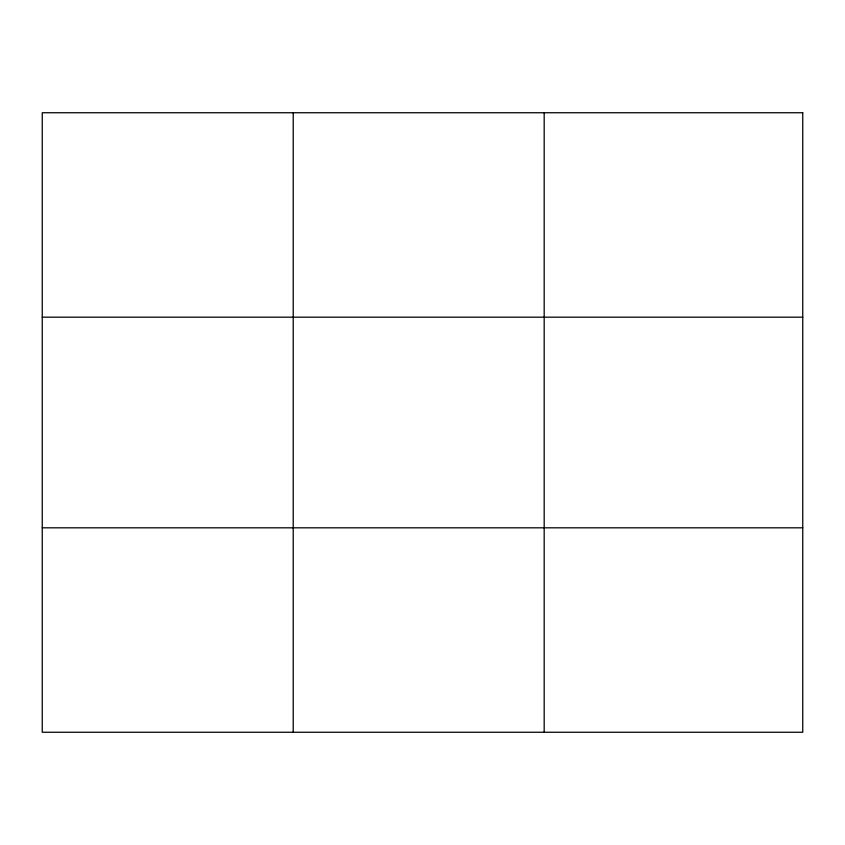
<?xml version="1.0" encoding="UTF-8"?>
<svg xmlns="http://www.w3.org/2000/svg" width="845" height="845" viewBox="0 0 845 845"><rect width="100%" height="100%" fill="white"/><g stroke="black" fill="none" stroke-linecap="round" stroke-linejoin="round"><path stroke-width="1.27" d="M293.215 112.744L293.215 732.256M544.18 112.744L544.18 732.256M42.25 317.181L802.75 317.181M42.25 527.819L802.75 527.819M802.75 112.744L802.75 732.256L42.25 732.256L42.25 112.744L802.75 112.744"/></g></svg>
